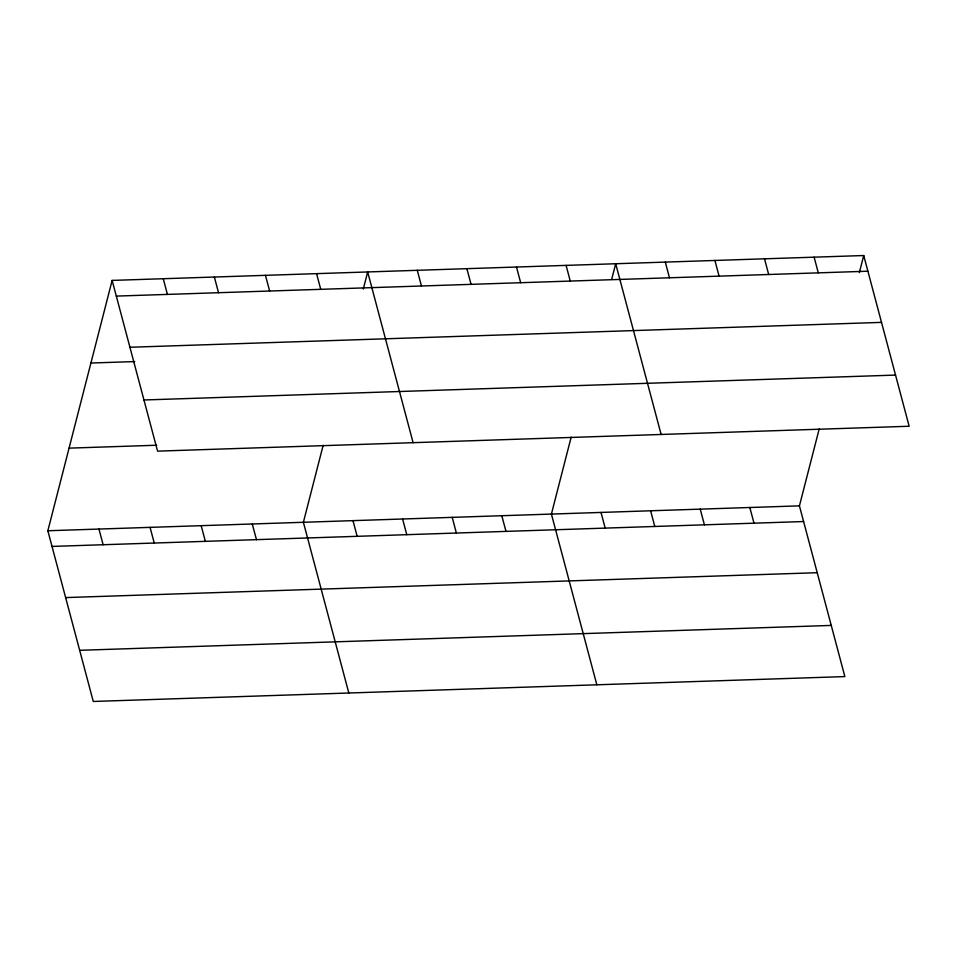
<?xml version="1.0" encoding="UTF-8"?>
<svg xmlns="http://www.w3.org/2000/svg" width="957" height="957" viewBox="0 0 957 957"><rect width="100%" height="100%" fill="white"/><g stroke="black" fill="none" stroke-linecap="round" stroke-linejoin="round"><path stroke-width="1.44" d="M819.192 428.951L799.43 505.858L844.864 676.587L93.272 701.469L47.85 530.752L112.136 280.413L863.728 255.531L909.15 426.248L157.57 451.142L112.136 280.413M323.143 445.376L303.393 522.283L348.815 693M363.289 289.05L367.679 271.955L413.101 442.672M571.162 437.158L551.411 514.076L596.833 684.793M611.679 279.408L615.698 263.749L661.131 434.466M859.338 272.625L863.728 255.531M116.311 296.096L867.891 271.214M129.925 347.259L881.505 322.377M90.927 363.026L134.734 361.579M143.957 399.978L895.537 375.084M69.071 448.139L156.685 445.232M47.85 530.752L799.43 505.858M52.025 546.423L803.605 521.541M65.638 597.587L817.218 572.705M79.658 650.305L831.25 625.423M814.12 257.182L818.295 272.853M764.511 258.821L768.686 274.503M714.915 260.46L719.078 276.142M749.833 507.509L753.996 523.18M665.306 262.098L669.481 277.781M700.225 509.148L704.4 524.831M650.616 510.787L654.791 526.47M566.101 265.388L570.264 281.071M601.02 512.438L605.183 528.108M516.493 267.027L520.668 282.71M466.884 268.678L471.059 284.349M501.803 515.715L505.978 531.398M417.288 270.317L421.451 285.999M452.206 517.354L456.369 533.037M402.598 519.005L406.773 534.676M316.576 273.654L320.739 289.325M352.989 520.644L357.164 536.327M265.46 275.341L269.635 291.024M214.356 277.04L218.531 292.71M252.277 523.981L256.452 539.652M163.252 278.726L167.415 294.409M201.173 525.668L205.348 541.351M150.07 527.367L154.233 543.038M98.954 529.054L103.129 544.736"/></g></svg>
